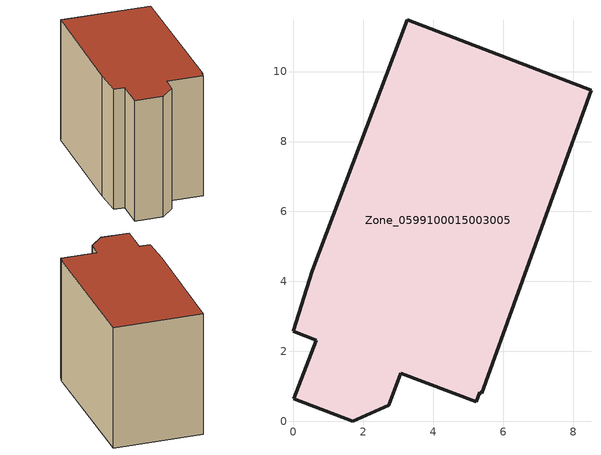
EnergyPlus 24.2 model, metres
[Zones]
Zone_0599100015003005
 floor ground (C_G): 3.07,1.38 2.72,0.46 1.69,0 0.01,0.64 0.65,2.32 0,2.57 0.54,4.3 3.25,11.48 8.51,9.46 5.38,0.81 5.32,0.83 5.22,0.56 z0.8
 wall outside (C_F): 0.54,4.3 0,2.57 0.65,2.32 0.01,0.64 1.69,0 2.72,0.46 3.07,1.38 5.22,0.56 5.32,0.83 5.38,0.81 8.51,9.46 3.25,11.48 0.54,4.3 z0.8:8.84
 roof outside (C_R): 5.38,0.81 8.51,9.46 3.25,11.48 0.54,4.3 0,2.57 0.65,2.32 0.01,0.64 1.69,0 2.72,0.46 3.07,1.38 5.22,0.56 5.32,0.83 z8.84
[BUILDING]
Pand.0599100015003005: North Axis=0; Terrain=City; Loads Convergence Tolerance Value=0.04; Temperature Convergence Tolerance Value=0.4; Solar Distribution=FullExterior; Maximum Number of Warmup Days=25; Minimum Number of Warmup Days=1
[Site:Location]
Rotterdam.The.Hague.AP_ZH_NLD Design_Conditions: Latitude=51.96; Longitude=4.45; Time Zone=1; Elevation=-4.5
[SITE:GROUNDTEMPERATURE:BUILDINGSURFACE]
18, 18, 18, 18, 18, 18, 18, 18, 18, 18, 18, 18
[MATERIAL] Thermal Absorptance=0.9; Solar Absorptance=0.7; Visible Absorptance=0.7
Name | Roughness | Thickness | Conductivity | Density | Specific Heat
G.TI.1965-1974 | MediumSmooth | 0.15 | 0.882353 | 540 | 1210
F.TI.1965-1974 | Rough | 0.3 | 0.697674 | 1920 | 840
R.TI.1965-1974 | MediumRough | 0.2 | 0.232558 | 1500 | 1000
[CONSTRUCTION]
C_G: G.TI.1965-1974
C_F: F.TI.1965-1974
C_R: R.TI.1965-1974
[ZONE]
Zone_0599100015003005: Type=1; Multiplier=1; Ceiling Height=Autocalculate; Volume=Autocalculate; Floor Area=autocalculate; Part of Total Floor Area=Yes
[ZONEINFILTRATION:DESIGNFLOWRATE]
Infil_Zone_0599100015003005: Zone or ZoneList or Space or SpaceList=Zone_0599100015003005; Schedule=AlwaysOn; Design Flow Rate Calculation Method=Flow/Area; Flow Rate per Floor Area=0.003; Constant Term Coefficient=1; Temperature Term Coefficient=0; Velocity Term Coefficient=0; Velocity Squared Term Coefficient=0
[HVACTEMPLATE:ZONE:IDEALLOADSAIRSYSTEM]
Zone_0599100015003005: Maximum Heating Supply Air Temperature=50; Minimum Cooling Supply Air Temperature=13; Maximum Heating Supply Air Humidity Ratio=0.0156; Minimum Cooling Supply Air Humidity Ratio=0.0077; Heating Limit=NoLimit; Cooling Limit=NoLimit; Dehumidification Control Type=ConstantSensibleHeatRatio; Cooling Sensible Heat Ratio=0.7; Dehumidification Setpoint=60; Humidification Control Type=None; Humidification Setpoint=30; Outdoor Air Method=None; Outdoor Air Flow Rate per Person=0.00944; Outdoor Air Flow Rate per Zone Floor Area=0; Outdoor Air Flow Rate per Zone=0; Demand Controlled Ventilation Type=None; Outdoor Air Economizer Type=NoEconomizer; Heat Recovery Type=None; Sensible Heat Recovery Effectiveness=0.7; Latent Heat Recovery Effectiveness=0.65
[ZONECONTROL:THERMOSTAT]
ThermostatControl_Zone_0599100015003005: Zone or ZoneList=Zone_0599100015003005; Control Type Schedule=DualSetpointControlType; Control 1=Thermostat_Zone_0599100015003005; Temperature Difference Between Cutout And Setpoint=0
[THERMOSTATSETPOINT:DUALSETPOINT]
Thermostat_Zone_0599100015003005: Heating Setpoint Temperature Schedule=HeatingSetpoint_Zone_0599100015003005; Cooling Setpoint Temperature Schedule=CoolingSetpoint_Zone_0599100015003005
[SCHEDULE:COMPACT]
HeatingSetpoint_Zone_0599100015003005: Through: 12/31, For: AllDays, Until: 24:00, 21
CoolingSetpoint_Zone_0599100015003005: Through: 12/31, For: AllDays, Until: 24:00, 24
DualSetpointControlType: Through: 12/31, For: AllDays, Until: 24:00, 4
AlwaysOn: Through: 12/31, For: AllDays, Until: 24:00, 1
